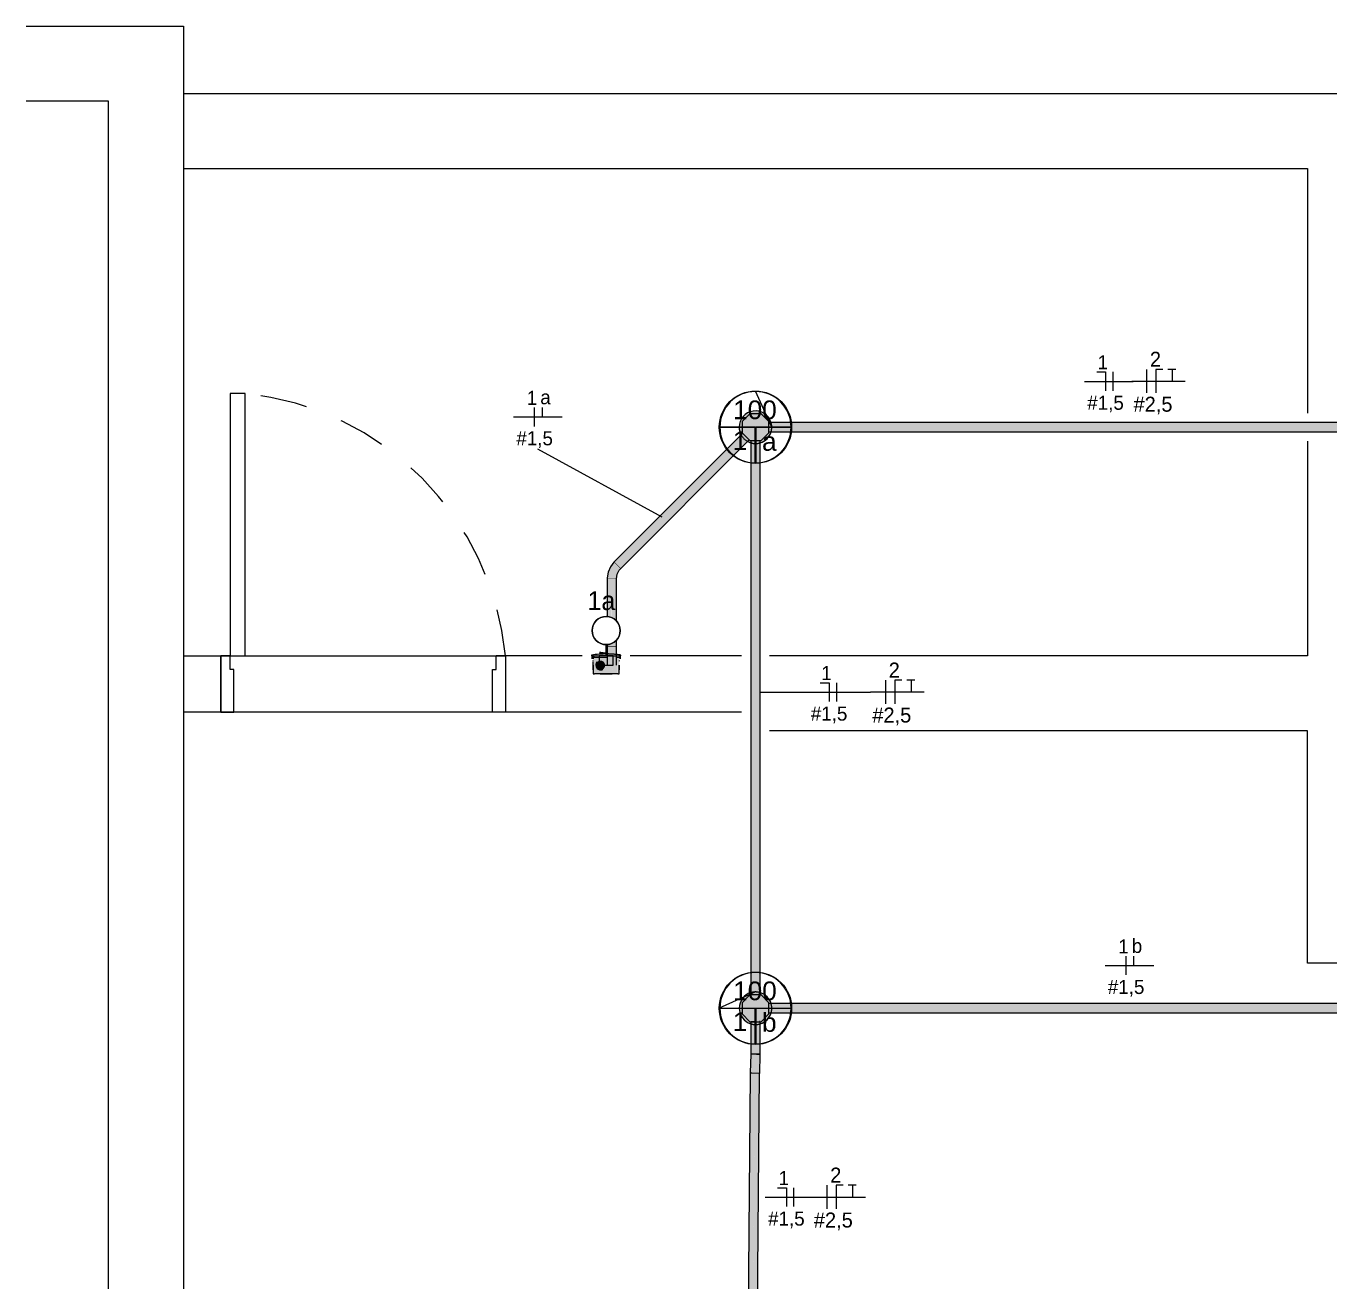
# Model space of a CAD drawing. Header units: metres. Extents: x 42.2 to 73.1, y -1.3 to 59.8.
# Drawn here: x 42.166 to 45.646, y 56.202 to 59.552 of the extents above; entities that cross this region are included whole.
import ezdxf

# ---------------------------------------------------------------- set-up
doc = ezdxf.new("R2010")
doc.units = ezdxf.units.M
doc.linetypes.add('Hidden 1_5', pattern=[0.0022, 0.0015, -0.0007])
doc.linetypes.add('IMPORT-HIDDEN2 _4_', pattern=[0.1875, 0.125, -0.0625])
for name, color, linetype, lineweight in [('A-ANNO-NOTE', 7, 'Continuous', 18), ('A-DETL', 7, 'Hidden 1_5', 18), ('ARQ-ELEV6', 7, 'Continuous', 18), ('ARQ-PAR', 7, 'Continuous', 18), ('ARQ-POR', 7, 'Continuous', 18), ('Dispositivos elétricos', 7, 'Continuous', 70), ('E-LITE', 7, 'Continuous', 50), ('E-LITE-EQPM-IDEN', 7, 'Continuous', 9), ('E-LITE-IDEN', 7, 'Continuous', 9), ('E-POWR-CNDT', 7, 'Continuous', 35), ('Identificadores de dispositivos elétricos', 7, 'Continuous', 9)]:
    doc.layers.add(name, color=color, linetype=linetype, lineweight=lineweight)
for name, color, linetype, lineweight, true_color in [('BASE ELETRICO__dwg', 7, 'Continuous', 18, 0x767676), ('Fase', 1, 'Continuous', 25, 0xff0000), ('Neutro', 5, 'Continuous', 25, 0x0000ff), ('Terra', 3, 'Continuous', 25, 0x00ff00)]:
    doc.layers.add(name, color=color, linetype=linetype, lineweight=lineweight, true_color=true_color)
doc.styles.add('Arial', font='arial.ttf', dxfattribs={"height": 0.05})
doc.styles.add('Century Gothic', font='GOTHIC.TTF', dxfattribs={"height": 0.05})
doc.styles.add('Century Gothic_1', font='GOTHIC.TTF', dxfattribs={"height": 0.04})
doc.styles.add('Century Gothic_2', font='GOTHIC.TTF', dxfattribs={"height": 0.0375})

# ---------------------------------------------------------------- blocks, each defined once
blk = doc.blocks.new('BASE ELETRICO__dwg-8227098-PLANTA BAIXA - TÉRREO')
at = {"layer": 'ARQ-ELEV6', "color": 252, "true_color": 0x8e8e8e, "flags": 128}
blk.add_lwpolyline([(42.6858, 57.8718), (43.4458, 57.8718), (43.4458, 57.7218), (42.6858, 57.7218)], close=True, dxfattribs=at)
at = {"layer": 'ARQ-PAR', "color": 252, "true_color": 0x8e8e8e}
for p, q in [((42.5858, 59.3718), (52.8299, 59.3718)), ((42.5858, 57.8718), (42.7508, 57.8718)), ((42.6858, 57.7218), (42.6858, 57.8618)), ((43.6498, 57.8718), (43.4208, 57.8718)), ((44.0753, 57.8718), (43.7787, 57.8718)), ((42.7208, 57.7218), (42.5858, 57.7218)), ((44.0753, 57.7218), (43.4108, 57.7218))]:
    blk.add_line(p, q, dxfattribs=at)
at = {"layer": 'ARQ-PAR', "color": 252, "true_color": 0x8e8e8e, "flags": 128}
for points in [[(42.166, 59.5518), (42.5858, 59.5518), (42.5858, 56.1518), (42.9158, 56.1518), (42.9158, 55.9518), (42.5858, 55.9518), (42.5858, 52.1018), (42.6858, 52.1018), (42.6858, 51.9018)], [(42.3858, 51.9018), (42.3858, 59.3518), (42.166, 59.3518)], [(42.5858, 59.1718), (45.5858, 59.1718), (45.5858, 58.5193)], [(45.5858, 58.4443), (45.5858, 57.8718), (44.1503, 57.8718)], [(46.0369, 57.0518), (45.5858, 57.0518), (45.5858, 57.6718), (44.1503, 57.6718)]]:
    blk.add_lwpolyline(points, dxfattribs=at)
at = {"layer": 'ARQ-POR', "color": 252, "true_color": 0x8e8e8e, "flags": 128}
for points in [[(42.7508, 58.5716), (42.7108, 58.5716), (42.7108, 57.8718), (42.7508, 57.8718), (42.7508, 58.5716)], [(42.7208, 57.7218), (42.7208, 57.8359), (42.7108, 57.8359), (42.7108, 57.8716), (42.7008, 57.8718), (42.6858, 57.8718), (42.6858, 57.7218), (42.7208, 57.7218)], [(43.4108, 57.7218), (43.4108, 57.8358), (43.4208, 57.8358), (43.4208, 57.8718), (43.4308, 57.8718), (43.4458, 57.8718), (43.4458, 57.7218), (43.4108, 57.7218)]]:
    blk.add_lwpolyline(points, dxfattribs=at)
at = {"layer": 'ARQ-POR', "color": 252, "linetype": 'IMPORT-HIDDEN2 _4_', "true_color": 0x8e8e8e}
blk.add_arc((42.6697, 57.796), 0.7798, 5.5739, 84.0295, dxfattribs=at)
blk = doc.blocks.new('PVC Corrugado Amarelo_Caixa de Luz 4x2 - PVC Corrugado Amarelo_Caixa de Luz 4x2-790872-PLANTA BAIXA - TÉRREO')
at = {"layer": 'E-POWR-CNDT', "linetype": 'Hidden 1_5', "lineweight": 18, "true_color": 0xffff00}
for points in [[(-0.0355, 0.0371), (-0.0355, 0.025), (-0.035, 0.025), (-0.035, 0.0371)], [(-0.0139, 0.048), (-0.0155, 0.048), (-0.0155, 0.0475), (-0.0121, 0.0475), (-0.0121, 0.048), (-0.0124, 0.048)], [(-0.0121, 0.048), (-0.0121, 0.0475), (0, 0.0475), (0, 0.048), (-0.0113, 0.048)], [(0.0032, 0.048), (0, 0.048), (0, 0.0475), (0.0121, 0.0476), (0.0121, 0.048), (0.0041, 0.048)], [(0.015, 0.0375), (0.0118, 0.0371), (0.0087, 0.0358), (0.006, 0.0337), (0.0038, 0.0303), (0.0028, 0.0276), (0.0026, 0.0241), (0.0029, 0.0218), (0.0048, 0.0179), (0.0065, 0.0159), (0.0087, 0.0142), (0.0118, 0.0129), (0.0157, 0.0126), (0.0182, 0.0129), (0.0221, 0.0148), (0.024, 0.0163), (0.0263, 0.0198), (0.0271, 0.0223), (0.0275, 0.025), (0.0271, 0.0282), (0.0252, 0.0321), (0.0235, 0.0341), (0.0212, 0.0358), (0.0172, 0.0372)], [(0.0155, 0.048), (0.0121, 0.048), (0.0121, 0.0475), (0.0155, 0.0475)], [(0.035, 0.0371), (0.035, 0.025), (0.0355, 0.025), (0.0355, 0.0371)], [(-0.038, 0.0058), (-0.0395, 0.0058), (-0.0395, 0.0028), (-0.0371, 0.003), (-0.0371, 0.0058)], [(-0.031, 0.0058), (-0.0371, 0.0058), (-0.0368, 0.0028), (-0.031, 0.0028), (-0.031, 0.0058)], [(-0.0355, 0.025), (-0.0355, 0.0129), (-0.035, 0.0129), (-0.035, 0.025)], [(0.0118, 0.0058), (0, 0.0058), (0, 0.0028), (0.031, 0.0028), (0.031, 0.0058), (0.012, 0.0058)], [(0.032, 0.0058), (0.031, 0.0058), (0.0313, 0.0028), (0.0371, 0.0028), (0.037, 0.0058), (0.0327, 0.0058)], [(0.035, 0.025), (0.035, 0.0129), (0.0355, 0.0129), (0.0355, 0.025)], [(0.0371, 0.0058), (0.0371, 0.0028), (0.0395, 0.0028), (0.0395, 0.0058), (0.0389, 0.0058)]]:
    blk.add_hatch(color=2, dxfattribs=at).paths.add_polyline_path(points)
h = blk.add_hatch(color=2, dxfattribs=at)
h.paths.add_polyline_path([(-0.033, 0.0475), (-0.035, 0.0474), (-0.0349, 0.0058), (-0.031, 0.0058), (-0.0313, 0.0475), (-0.0325, 0.0475)])
h.paths.add_polyline_path([(-0.032, 0.0028), (-0.035, 0.0028), (-0.0349, 0), (-0.031, 0), (-0.0313, 0.0028), (-0.032, 0.0028)])
h = blk.add_hatch(color=2, dxfattribs=at)
h.paths.add_polyline_path([(0.0054, 0.0475), (-0.031, 0.0475), (-0.031, 0.0058), (-0.0274, 0.0058), (-0.0272, 0.0188), (-0.0275, 0.0251), (-0.027, 0.0284), (-0.0252, 0.0321), (-0.0235, 0.0341), (-0.0213, 0.0358), (-0.0177, 0.0371), (-0.015, 0.0375), (-0.0118, 0.0371), (-0.0081, 0.0353), (-0.006, 0.0336), (-0.0038, 0.0303), (-0.0028, 0.0274), (-0.0027, 0.0236), (-0.0028, 0.0207), (-0.0027, 0.0153), (-0.0025, 0.0058), (0.031, 0.0058), (0.031, 0.0475), (0.0087, 0.0475)])
h.paths.add_polyline_path([(0.015, 0.0375), (0.0184, 0.037), (0.0221, 0.0352), (0.024, 0.0337), (0.0259, 0.031), (0.0271, 0.0277), (0.0275, 0.0248), (0.0271, 0.0218), (0.0252, 0.0179), (0.0232, 0.0157), (0.0212, 0.0142), (0.0173, 0.0128), (0.015, 0.0125), (0.0118, 0.0129), (0.0079, 0.0148), (0.006, 0.0163), (0.0042, 0.0187), (0.0029, 0.0218), (0.0025, 0.025), (0.0029, 0.0282), (0.0042, 0.0312), (0.0065, 0.0341), (0.0087, 0.0358), (0.0118, 0.0371)])
h.paths.add_polyline_path([(0.0233, 0.0028), (-0.0025, 0.0028), (-0.0025, 0), (0.031, 0), (0.031, 0.0028), (0.0271, 0.0028)])
h.paths.add_polyline_path([(-0.031, 0.0028), (-0.031, 0), (-0.0274, 0), (-0.0276, 0.0028), (-0.0283, 0.0028)])
h = blk.add_hatch(color=2, dxfattribs=at)
h.paths.add_polyline_path([(0.0332, 0.0475), (0.031, 0.0475), (0.031, 0.0058), (0.035, 0.0058), (0.0349, 0.0475), (0.0338, 0.0475)])
h.paths.add_polyline_path([(0.0327, 0.0028), (0.031, 0.0028), (0.0313, 0), (0.035, 0), (0.0349, 0.0028), (0.033, 0.0028)])
h = blk.add_hatch(color=2, dxfattribs=at)
h.paths.add_polyline_path([(-0.0302, 0.0058), (-0.031, 0.0058), (-0.031, 0.0028), (-0.0274, 0.0028), (-0.0274, 0.0058), (-0.03, 0.0058)])
h.paths.add_polyline_path([(0, 0.0058), (-0.0025, 0.0058), (-0.0025, 0.0028), (0, 0.0028), (0, 0.0042)])
at = {"layer": 'E-POWR-CNDT', "lineweight": 18}
for p, q in [((-0.035, 0.0375), (-0.0355, 0.0375)), ((-0.035, 0.0375), (-0.0355, 0.0375)), ((-0.0355, 0.0375), (-0.0355, 0.025)), ((-0.0355, 0.0375), (-0.0355, 0.0371)), ((-0.035, 0.0475), (-0.035, 0.025)), ((-0.031, 0.0475), (-0.035, 0.0475)), ((-0.031, 0.0475), (0.031, 0.0475)), ((-0.016, 0.048), (-0.016, 0.0475)), ((-0.0122, 0.048), (-0.016, 0.048)), ((-0.0125, 0.048), (-0.0125, 0.0475)), ((0, 0.048), (-0.0125, 0.048)), ((0.0125, 0.048), (0, 0.048)), ((0.016, 0.048), (0.0122, 0.048)), ((0.0125, 0.0475), (0.0125, 0.048)), ((0.016, 0.0475), (0.016, 0.048)), ((0.035, 0.0475), (0.031, 0.0475)), ((0.035, 0.025), (0.035, 0.0475)), ((0.0355, 0.0375), (0.035, 0.0375)), ((0.0355, 0.0375), (0.035, 0.0375)), ((0.0355, 0.025), (0.0355, 0.0375)), ((0.0355, 0.0371), (0.0355, 0.0375)), ((-0.0371, 0.0058), (-0.0395, 0.0058)), ((-0.0395, 0.0028), (-0.0371, 0.0028)), ((-0.0355, 0.0058), (-0.0371, 0.0058)), ((-0.0371, 0.0028), (-0.0355, 0.0028)), ((-0.0355, 0.0142), (-0.0355, 0.0125)), ((-0.0355, 0.0129), (-0.0355, 0.0125)), ((0.031, 0.0028), (0.0371, 0.0028)), ((0.0371, 0.0058), (0.0327, 0.0058)), ((0.0355, 0.0162), (0.0355, 0.025)), ((0.0355, 0.0125), (0.0355, 0.0142)), ((0.0355, 0.0125), (0.0355, 0.0129)), ((0.0395, 0.0058), (0.0371, 0.0058)), ((0.0371, 0.0028), (0.0395, 0.0028))]:
    blk.add_line(p, q, dxfattribs=at)
for start, end in [(360, 120), (315, 360)]:
    blk.add_arc((0.015, 0.025), 0.0125, start, end, dxfattribs=at)
blk = doc.blocks.new('PVC Corrugado Amarelo_Caixa de Octogonal 4x4 - PVC Corrugado Amarelo_Caixa de Octogonal 4x4-V1-PLANTA BAIXA - TÉRREO')
at = {"layer": 'Dispositivos elétricos', "linetype": 'Hidden 1_5', "lineweight": 18, "true_color": 0xffff00}
h = blk.add_hatch(color=2, dxfattribs=at)
h.paths.add_polyline_path([(-0.0125, -0.0415), (-0.0125, -0.0359), (-0.0148, -0.0358), (-0.0358, -0.0148), (-0.0358, 0.0148), (-0.0148, 0.0358), (-0.0125, 0.0358), (-0.0125, 0.0415), (-0.0217, 0.0377), (-0.031, 0.0304), (-0.0377, 0.0218), (-0.042, 0.0113), (-0.0435, 0), (-0.0417, -0.0121), (-0.0377, -0.0217), (-0.0308, -0.0308), (-0.0217, -0.0377), (-0.0125, -0.0415)])
h.paths.add_polyline_path([(0.0125, -0.0415), (0.0218, -0.0377), (0.0308, -0.0308), (0.0377, -0.0217), (0.0415, -0.0125), (0.0358, -0.0125), (0.0358, -0.0148), (0.0148, -0.0358), (0.0125, -0.0358), (0.0125, -0.0414)])
h.paths.add_polyline_path([(0.0415, 0.0125), (0.0377, 0.0218), (0.0308, 0.0308), (0.0218, 0.0377), (0.0125, 0.0415), (0.0125, 0.0358), (0.0148, 0.0358), (0.0358, 0.0148), (0.0358, 0.0125), (0.04, 0.0125)])
blk.add_hatch(color=2, dxfattribs=at).paths.add_polyline_path([(0.009, -0.0358), (0.0148, -0.0358), (0.0358, -0.0148), (0.0358, 0.0148), (0.0148, 0.0358), (-0.0148, 0.0358), (-0.0358, 0.0148), (-0.0358, -0.0148), (-0.0148, -0.0358)])
at = {"layer": 'A-DETL'}
for start, end in [(73.293, 106.707), (360, 16.7073), (343.2927, 360), (253.368, 286.7045)]:
    blk.add_arc((0, 0), 0.0435, start, end, dxfattribs=at)
at = {"layer": 'Dispositivos elétricos', "lineweight": 18}
for p, q in [((-0.0148, 0.0358), (-0.0358, 0.0148)), ((0.0148, 0.0358), (-0.0148, 0.0358)), ((0.0358, 0.0148), (0.0148, 0.0358)), ((-0.0358, 0.0148), (-0.0358, -0.0148)), ((0.0358, -0.0148), (0.0358, 0.0148)), ((-0.0358, -0.0148), (-0.0148, -0.0358)), ((0.0148, -0.0358), (0.0358, -0.0148)), ((-0.0148, -0.0358), (0.0148, -0.0358))]:
    blk.add_line(p, q, dxfattribs=at)
for start, end in [(106.7725, 180), (16.7729, 73.2275), (180, 253.3025), (286.77, 343.2271)]:
    blk.add_arc((0, 0), 0.0435, start, end, dxfattribs=at)
blk = doc.blocks.new('PVC Corrugado Amarelo_Caixa de Octogonal 4x4 - PVC Corrugado Amarelo_Caixa de Octogonal 4x4-V2-PLANTA BAIXA - TÉRREO')
at = {"layer": 'Dispositivos elétricos', "linetype": 'Hidden 1_5', "lineweight": 18, "true_color": 0xffff00}
h = blk.add_hatch(color=2, dxfattribs=at)
h.paths.add_polyline_path([(0.0125, -0.0415), (0.0218, -0.0377), (0.0308, -0.0308), (0.0377, -0.0217), (0.0415, -0.0125), (0.0358, -0.0125), (0.0358, -0.0148), (0.0148, -0.0358), (0.0125, -0.0358), (0.0125, -0.0404)])
h.paths.add_polyline_path([(-0.0125, -0.0415), (-0.0125, -0.0358), (-0.0148, -0.0358), (-0.0165, -0.0342), (-0.0205, -0.0382), (-0.0152, -0.0404)])
h.paths.add_polyline_path([(-0.0382, -0.0205), (-0.0342, -0.0165), (-0.0358, -0.0148), (-0.0358, 0.0148), (-0.0148, 0.0358), (0.0148, 0.0358), (0.0358, 0.0148), (0.0358, 0.0125), (0.0415, 0.0125), (0.0377, 0.0218), (0.0308, 0.0308), (0.0218, 0.0377), (0.0113, 0.042), (0, 0.0435), (-0.0121, 0.0417), (-0.0217, 0.0377), (-0.0308, 0.0308), (-0.0377, 0.0218), (-0.042, 0.0113), (-0.0435, 0), (-0.0417, -0.0121), (-0.0388, -0.0191)])
blk.add_hatch(color=2, dxfattribs=at).paths.add_polyline_path([(0.0088, -0.0358), (0.0148, -0.0358), (0.0358, -0.0148), (0.0358, 0.0148), (0.0148, 0.0358), (-0.0148, 0.0358), (-0.0358, 0.0148), (-0.0358, -0.0148), (-0.0148, -0.0358), (0.0063, -0.0358)])
at = {"layer": 'A-DETL'}
for start, end in [(360, 16.708), (343.292, 360), (208.2979, 241.7021), (253.2907, 286.7093)]:
    blk.add_arc((0, 0), 0.0435, start, end, dxfattribs=at)
at = {"layer": 'Dispositivos elétricos', "lineweight": 18}
for p, q in [((-0.0148, 0.0358), (-0.0358, 0.0148)), ((0.0148, 0.0358), (-0.0148, 0.0358)), ((0.0358, 0.0148), (0.0148, 0.0358)), ((-0.0358, 0.0148), (-0.0358, -0.0148)), ((0.0358, -0.0148), (0.0358, 0.0148)), ((-0.0358, -0.0148), (-0.0148, -0.0358)), ((0.0148, -0.0358), (0.0358, -0.0148)), ((-0.0148, -0.0358), (0.0148, -0.0358))]:
    blk.add_line(p, q, dxfattribs=at)
for start, end in [(16.7735, 180), (180, 208.2323), (286.7748, 343.2265), (241.7677, 253.2252)]:
    blk.add_arc((0, 0), 0.0435, start, end, dxfattribs=at)
blk = doc.blocks.new('1_a_1 Interruptor_Conjunto 4x2 - a_Simples-8292213-PLANTA BAIXA - TÉRREO')
at = {"layer": 'E-LITE', "lineweight": 18, "true_color": 0xfbfbfb}
h = blk.add_hatch(color=7, dxfattribs=at)
h.paths.add_polyline_path([(0.0328, 0), (0.0395, 0), (0.0395, 0.002), (0.0273, 0.003), (0.0275, 0), (0.031, 0)])
h.paths.add_polyline_path([(0, 0), (0.0026, 0.0001), (0.0025, 0.0049), (0, 0.0051), (-0.0395, 0.002), (-0.0395, 0), (-0.0124, 0)])
blk.add_hatch(color=7, dxfattribs=at).paths.add_polyline_path([(-0.0185, 0.0037), (0, 0.0051), (0.0027, 0.0051), (0.0025, 0.0084), (-0.0172, 0.0113), (-0.0176, 0.0111), (-0.0183, 0.0102), (-0.0185, 0.0094), (-0.0185, 0.0045)])
at = {"layer": 'A-DETL'}
blk.add_line((0.0026, 0), (0.0273, 0), dxfattribs=at)
blk.add_arc((0, -0.2479), 0.253, 83.7979, 89.3775, dxfattribs=at)
at = {"layer": 'E-LITE', "lineweight": 18}
for p, q in [((-0.0395, 0.002), (-0.0395, 0)), ((-0.0395, 0), (0, 0)), ((0, 0), (0.0026, 0)), ((0.0395, 0), (0.0395, 0.002)), ((0.0274, 0), (0.0395, 0))]:
    blk.add_line(p, q, dxfattribs=at)
for start, end in [(89.3887, 98.9698), (81.0302, 83.7867)]:
    blk.add_arc((0, -0.2479), 0.253, start, end, dxfattribs=at)
blk = doc.blocks.new('Tag de Luminárias de Teto 2 - Tag de Luminárias de Teto 2-3493498-PLANTA BAIXA - TÉRREO')
at = {"layer": 'E-LITE-EQPM-IDEN'}
for p, q in [((-0.00386, 0), (0.00386, 0)), ((-0.0038, 0.00001), (0.0038, 0.00001)), ((0, 0), (0, -0.00386)), ((-0.00004, -0.00001), (-0.0038, -0.00001)), ((-0.00004, -0.00381), (-0.00004, -0.00001)), ((0.00004, -0.00001), (0.00004, -0.00381)), ((0.0038, -0.00001), (0.00004, -0.00001))]:
    blk.add_line(p, q, dxfattribs=at)
blk.add_circle((0, 0), 0.00386, dxfattribs=at)
for centre, start, end in [((0, 0.00001), 360, 180), ((0, -0.00001), 180, 269.411), ((0, -0.00001), 270.589, 360)]:
    blk.add_arc(centre, 0.0038, start, end, dxfattribs=at)
blk = doc.blocks.new('Fiação_Tags Lighting Fixture - 1_ FN-3746626-PLANTA BAIXA - TÉRREO')
at = {"layer": 'E-LITE-EQPM-IDEN'}
blk.add_line((-0.0026, -0.00265), (0.0026, -0.00265), dxfattribs=at)
at = {"layer": 'E-LITE-EQPM-IDEN', "color": 5, "lineweight": 25, "true_color": 0x0000ff}
for p, q in [((-0.00128, -0.00164), (-0.00034, -0.00164)), ((-0.00034, -0.00164), (-0.00034, -0.00366))]:
    blk.add_line(p, q, dxfattribs=at)
at = {"layer": 'E-LITE-EQPM-IDEN', "color": 1, "lineweight": 25, "true_color": 0xff0000}
blk.add_line((0.00043, -0.00164), (0.00043, -0.00366), dxfattribs=at)
blk = doc.blocks.new('Fiação_PEX_Tags Eletrical Fixtures - 2_ FNT-4480792-PLANTA BAIXA - TÉRREO')
at = {"layer": 'Fase'}
blk.add_line((-0.00098, 0.00125), (-0.00098, -0.00125), dxfattribs=at)
at = {"layer": 'Identificadores de dispositivos elétricos'}
blk.add_line((-0.00257, 0), (0.00315, 0), dxfattribs=at)
at = {"layer": 'Neutro'}
for p, q in [((0.00002, 0.00125), (0.00002, -0.00125)), ((0.00002, 0.00125), (0.00002, -0.00077)), ((0.00076, 0.00125), (0.00002, 0.00125))]:
    blk.add_line(p, q, dxfattribs=at)
at = {"layer": 'Terra'}
for p, q in [((0.00215, 0.00125), (0.00129, 0.00125)), ((0.00175, 0.00125), (0.00175, 0))]:
    blk.add_line(p, q, dxfattribs=at)
blk = doc.blocks.new('Fiação_Tags Lighting Fixture - 2_ FR-3746630-PLANTA BAIXA - TÉRREO')
at = {"layer": 'E-LITE-EQPM-IDEN'}
blk.add_line((-0.0026, -0.00265), (0.0026, -0.00265), dxfattribs=at)
at = {"layer": 'E-LITE-EQPM-IDEN', "color": 1, "lineweight": 25, "true_color": 0xff0000}
blk.add_line((-0.00039, -0.00164), (-0.00039, -0.00366), dxfattribs=at)
at = {"layer": 'E-LITE-EQPM-IDEN', "lineweight": 25}
blk.add_line((0.00044, -0.00164), (0.00044, -0.00265), dxfattribs=at)

msp = doc.modelspace()

# ---------------------------------------------------------------- hatches: boundary and pattern name
at = {"layer": 'E-POWR-CNDT', "true_color": 0xffff00}
for points in [[(43.7446, 58.1137), (44.0874, 58.4565), (44.0786, 58.4654), (43.9045, 58.2912), (43.7358, 58.1226), (43.7424, 58.116)], [(46.7129, 58.4818), (46.7129, 58.4943), (44.1486, 58.4943), (44.1486, 58.4818), (46.686, 58.4818)], [(45.6429, 58.4693), (46.7129, 58.4693), (46.7129, 58.4818), (44.1486, 58.4818), (44.1486, 58.4693), (44.9475, 58.4693)], [(43.7535, 58.1049), (44.0963, 58.4477), (44.0874, 58.4565), (43.7446, 58.1137), (43.7532, 58.1052)], [(44.1003, 56.9676), (44.1128, 56.9676), (44.1128, 58.446), (44.1003, 58.446), (44.1003, 56.97)], [(44.1216, 56.9676), (44.1253, 56.9676), (44.1253, 58.446), (44.1128, 58.446), (44.1128, 56.9676), (44.119, 56.9676)], [(43.718, 58.0777), (43.7418, 58.0777), (43.7447, 58.092), (43.7528, 58.1042), (43.7351, 58.1219), (43.7273, 58.1124), (43.7216, 58.1016), (43.718, 58.0899), (43.7168, 58.0777), (43.7172, 58.0777)], [(43.7528, 58.1042), (43.7535, 58.1049), (43.7358, 58.1226), (43.7351, 58.1219), (43.7525, 58.1045)], [(43.7168, 58.0767), (43.7418, 58.0767), (43.7416, 58.0777), (43.7168, 58.0777)], [(43.7293, 57.8968), (43.7293, 57.8978), (43.7168, 57.8978), (43.7168, 57.8968), (43.7293, 57.8968)], [(43.7293, 57.8343), (43.7293, 57.8968), (43.7168, 57.8968), (43.7171, 57.882), (43.7169, 57.8585), (43.717, 57.8487), (43.7168, 57.8468), (43.7181, 57.8415), (43.7191, 57.8398), (43.7208, 57.8378), (43.723, 57.836), (43.7261, 57.8348)], [(43.7325, 57.8968), (43.7418, 57.8968), (43.7417, 57.8978), (43.7293, 57.8978), (43.7293, 57.8968), (43.7325, 57.8968)], [(43.7293, 57.8343), (43.7325, 57.8348), (43.7364, 57.8366), (43.7387, 57.8388), (43.7402, 57.8408), (43.7414, 57.8436), (43.7418, 57.8484), (43.7415, 57.8589), (43.7417, 57.8732), (43.7415, 57.8887), (43.7417, 57.8968), (43.7293, 57.8968), (43.7293, 57.8348)], [(44.2521, 56.9318), (45.8938, 56.9318), (45.8938, 56.9443), (44.1486, 56.9443), (44.1486, 56.9318), (44.1652, 56.9318)], [(44.9475, 56.9193), (45.8938, 56.9193), (45.8938, 56.9318), (44.1486, 56.9318), (44.1486, 56.9193), (44.2521, 56.9193)], [(44.1006, 56.8115), (44.1131, 56.8115), (44.1128, 56.896), (44.1003, 56.896), (44.1006, 56.8115)], [(44.1131, 56.8115), (44.1256, 56.8116), (44.1252, 56.896), (44.1128, 56.896), (44.113, 56.833)], [(44.1115, 56.7602), (44.1131, 56.8076), (44.1006, 56.8079), (44.099, 56.7606), (44.1115, 56.7602)], [(44.1006, 56.8105), (44.1256, 56.8106), (44.1256, 56.8116), (44.1006, 56.8113), (44.1006, 56.8105)], [(44.1256, 56.8072), (44.1256, 56.8082), (44.1006, 56.8091), (44.1007, 56.8081), (44.1252, 56.8072)], [(44.1256, 56.8082), (44.1256, 56.8106), (44.101, 56.8104), (44.1007, 56.8097), (44.1011, 56.809), (44.1253, 56.8082)], [(44.124, 56.7598), (44.1256, 56.8072), (44.1131, 56.8076), (44.1115, 56.7602), (44.1239, 56.7598)], [(44.124, 56.7588), (44.124, 56.7598), (44.099, 56.7606), (44.099, 56.7596), (44.1239, 56.7588)], [(44.1235, 56.7579), (44.1239, 56.7583), (44.1235, 56.7588), (44.0994, 56.7595), (44.099, 56.7588), (44.0994, 56.7581), (44.1235, 56.7579)], [(44.0871, 54.1967), (44.0872, 54.2105), (44.1114, 56.757), (44.0989, 56.7569), (44.0746, 54.1968), (44.0839, 54.1967)], [(44.0996, 54.1965), (44.1157, 55.8889), (44.1239, 56.7569), (44.1114, 56.757), (44.0871, 54.1967), (44.0992, 54.1965)], [(44.1239, 56.7569), (44.1239, 56.7579), (44.0989, 56.7581), (44.0989, 56.7571), (44.1235, 56.7569)]]:
    msp.add_hatch(color=2, dxfattribs=at).paths.add_polyline_path(points)
h = msp.add_hatch(color=2, dxfattribs=at)
h.paths.add_polyline_path([(43.7202, 57.8978), (43.7293, 57.8978), (43.7293, 57.905), (43.7259, 57.9037), (43.7202, 57.9023), (43.7168, 57.9018), (43.7168, 57.8978), (43.7185, 57.8978)])
h.paths.add_polyline_path([(43.7293, 57.9737), (43.7293, 58.0767), (43.7168, 58.0767), (43.717, 57.9767), (43.7221, 57.976), (43.7274, 57.9744)])
h = msp.add_hatch(color=2, dxfattribs=at)
h.paths.add_polyline_path([(43.7381, 57.8978), (43.7418, 57.8978), (43.7418, 57.9139), (43.7381, 57.9104), (43.7347, 57.9079), (43.7293, 57.905), (43.7293, 57.8978), (43.7376, 57.8978)])
h.paths.add_polyline_path([(43.7418, 57.9648), (43.7418, 58.0767), (43.7293, 58.0767), (43.7295, 57.9736), (43.7338, 57.9713), (43.7366, 57.9695), (43.7406, 57.966), (43.7415, 57.9651)])

# ---------------------------------------------------------------- linework, layer by layer
at = {"layer": 'A-ANNO-NOTE', "lineweight": 9}
for p, q in [((43.7143, 57.8718), (43.7143, 57.9018)), ((43.6955, 57.8718), (43.6955, 57.8468)), ((43.733, 57.8718), (43.6955, 57.8718)), ((43.6955, 57.8468), (43.733, 57.8468)), ((43.733, 57.8468), (43.733, 57.8718))]:
    msp.add_line(p, q, dxfattribs=at)
msp.add_circle((43.7143, 57.9393), 0.0375, dxfattribs=at)
for start, end in [(0, 180), (180, 0)]:
    msp.add_arc((43.7143, 57.9393), 0.0375, start, end, dxfattribs=at)
at = {"layer": 'A-DETL', "color": 57, "true_color": 0x808040}
msp.add_line((44.1253, 56.8961), (44.1239, 56.8961), dxfattribs=at)
at = {"layer": 'E-LITE-EQPM-IDEN'}
for p, q in [((44.1563, 58.4818), (44.1128, 58.5784)), ((43.8638, 58.2415), (43.5321, 58.4236)), ((44.1128, 56.9753), (44.0162, 56.9318))]:
    msp.add_line(p, q, dxfattribs=at)
at = {"layer": 'E-POWR-CNDT', "color": 57, "lineweight": 18, "true_color": 0x808040}
for p, q in [((44.0786, 58.4654), (43.7358, 58.1226)), ((46.7129, 58.4943), (44.1486, 58.4943)), ((44.1486, 58.4693), (46.7129, 58.4693)), ((43.7535, 58.1049), (44.0963, 58.4477)), ((44.1003, 58.446), (44.1003, 56.9676)), ((44.1253, 56.9676), (44.1253, 58.446)), ((43.7358, 58.1226), (43.7351, 58.1219)), ((43.7528, 58.1042), (43.7535, 58.1049)), ((43.7168, 58.0777), (43.7168, 58.0767)), ((43.7168, 58.0767), (43.7168, 57.9767)), ((43.7418, 58.0767), (43.7418, 58.0777)), ((43.7418, 57.9648), (43.7418, 58.0767)), ((43.7418, 57.8978), (43.7418, 57.9139)), ((43.7168, 57.9019), (43.7168, 57.8978)), ((43.7168, 57.8978), (43.7168, 57.8968)), ((43.7418, 57.8968), (43.7418, 57.8978)), ((45.8938, 56.9443), (44.1486, 56.9443)), ((44.1486, 56.9193), (45.8938, 56.9193)), ((44.1003, 56.896), (44.1006, 56.8115)), ((44.1019, 56.896), (44.1003, 56.896)), ((44.1039, 56.896), (44.1019, 56.896)), ((44.1065, 56.896), (44.1039, 56.896)), ((44.1095, 56.896), (44.1065, 56.896)), ((44.1128, 56.896), (44.1095, 56.896)), ((44.1256, 56.8116), (44.1253, 56.896)), ((44.1006, 56.8081), (44.099, 56.7606)), ((44.1006, 56.8115), (44.1006, 56.8105)), ((44.1006, 56.8105), (44.1006, 56.8091)), ((44.1006, 56.8091), (44.1006, 56.8081)), ((44.124, 56.7598), (44.1256, 56.8072)), ((44.1256, 56.8106), (44.1256, 56.8116)), ((44.1256, 56.8082), (44.1256, 56.8106)), ((44.1256, 56.8072), (44.1256, 56.8082)), ((44.099, 56.7596), (44.0989, 56.7581)), ((44.099, 56.7606), (44.099, 56.7596)), ((44.124, 56.7588), (44.124, 56.7598)), ((44.0989, 56.7571), (44.0746, 54.1968)), ((44.0989, 56.7581), (44.0989, 56.7571)), ((44.0996, 54.1965), (44.1239, 56.7569)), ((44.1239, 56.7579), (44.124, 56.7588)), ((44.1239, 56.7569), (44.1239, 56.7579))]:
    msp.add_line(p, q, dxfattribs=at)
at = {"layer": 'E-POWR-CNDT', "color": 57, "lineweight": 18, "true_color": 0x808040, "flags": 128}
for points in [[(43.7351, 58.1219), (43.7255, 58.1095), (43.7193, 58.0951), (43.7168, 58.0796), (43.7168, 58.0777)], [(43.7418, 58.0777), (43.7438, 58.0896), (43.7494, 58.1003), (43.7528, 58.1042)], [(43.7168, 57.8968), (43.7168, 57.883), (43.7168, 57.8702), (43.7168, 57.8595), (43.7168, 57.8517), (43.7168, 57.8475), (43.7168, 57.8468)], [(43.7418, 57.8468), (43.7418, 57.8488), (43.7418, 57.8545), (43.7418, 57.8636), (43.7418, 57.8753), (43.7418, 57.8886), (43.7418, 57.8968)]]:
    msp.add_lwpolyline(points, dxfattribs=at)
at = {"layer": 'Identificadores de dispositivos elétricos'}
msp.add_line((44.1251, 57.7754), (44.42, 57.7754), dxfattribs=at)

# ---------------------------------------------------------------- block references
at = {"layer": 'A-DETL'}
for name, p in [('PVC Corrugado Amarelo_Caixa de Octogonal 4x4 - PVC Corrugado Amarelo_Caixa de Octogonal 4x4-V2-PLANTA BAIXA - TÉRREO', (44.1128, 58.4818)), ('1_a_1 Interruptor_Conjunto 4x2 - a_Simples-8292213-PLANTA BAIXA - TÉRREO', (43.7143, 57.8718)), ('PVC Corrugado Amarelo_Caixa de Octogonal 4x4 - PVC Corrugado Amarelo_Caixa de Octogonal 4x4-V1-PLANTA BAIXA - TÉRREO', (44.1128, 56.9318))]:
    msp.add_blockref(name, p, dxfattribs=at)
at = {"layer": 'BASE ELETRICO__dwg', "color": 252, "true_color": 0x8e8e8e}
msp.add_blockref('BASE ELETRICO__dwg-8227098-PLANTA BAIXA - TÉRREO', (0, 0), dxfattribs=at)
at = {"layer": 'E-LITE-EQPM-IDEN', "xscale": 24.99999999999999, "yscale": 24.99999999999999, "zscale": 24.99999999999999}
for name, p in [('Fiação_Tags Lighting Fixture - 1_ FN-3746626-PLANTA BAIXA - TÉRREO', (45.0557, 58.6704)), ('Tag de Luminárias de Teto 2 - Tag de Luminárias de Teto 2-3493498-PLANTA BAIXA - TÉRREO', (44.1128, 58.4818)), ('Fiação_Tags Lighting Fixture - 2_ FR-3746630-PLANTA BAIXA - TÉRREO', (43.5321, 58.5756)), ('Fiação_Tags Lighting Fixture - 1_ FN-3746626-PLANTA BAIXA - TÉRREO', (44.3179, 57.8413)), ('Fiação_Tags Lighting Fixture - 2_ FR-3746630-PLANTA BAIXA - TÉRREO', (45.1107, 57.1121)), ('Tag de Luminárias de Teto 2 - Tag de Luminárias de Teto 2-3493498-PLANTA BAIXA - TÉRREO', (44.1128, 56.9318)), ('Fiação_Tags Lighting Fixture - 1_ FN-3746626-PLANTA BAIXA - TÉRREO', (44.2039, 56.4941))]:
    msp.add_blockref(name, p, dxfattribs=at)
at = {"layer": 'E-POWR-CNDT', "lineweight": 18, "rotation": 180}
msp.add_blockref('PVC Corrugado Amarelo_Caixa de Luz 4x2 - PVC Corrugado Amarelo_Caixa de Luz 4x2-790872-PLANTA BAIXA - TÉRREO', (43.7143, 57.8718), dxfattribs=at)
at = {"layer": 'Identificadores de dispositivos elétricos', "color": 1, "true_color": 0xff0000, "xscale": 24.99999999999999, "yscale": 24.99999999999999, "zscale": 24.99999999999999}
for p in [(45.1813, 58.6046), (44.4842, 57.7755), (44.328, 56.4283)]:
    msp.add_blockref('Fiação_PEX_Tags Eletrical Fixtures - 2_ FNT-4480792-PLANTA BAIXA - TÉRREO', p, dxfattribs=at)

# ---------------------------------------------------------------- texts
at = {"layer": 'E-LITE-EQPM-IDEN', "attachment_point": 1}
for s, insert, char_height, width, style in [('1', (45.026, 58.6737), 0.0375, 0.036076, 'Century Gothic_2'), ('1', (43.5023, 58.5789), 0.0375, 0.036076, 'Century Gothic_2'), ('a', (43.5384, 58.5804), 0.0375, 0.044093, 'Century Gothic_2'), ('100', (44.0531, 58.5532), 0.05, 0.144304, 'Arial'), ('#1,5', (44.9983, 58.5658), 0.0375, 0.136287, 'Century Gothic_2'), ('#1,5', (43.4746, 58.471), 0.0375, 0.136287, 'Century Gothic_2'), ('1', (44.052, 58.471), 0.05, 0.048101, 'Arial'), ('a', (44.1303, 58.469), 0.05, 0.048101, 'Arial'), ('1', (44.2882, 57.8446), 0.0375, 0.036076, 'Century Gothic_2'), ('#1,5', (44.2605, 57.7366), 0.0375, 0.136287, 'Century Gothic_2'), ('1', (45.081, 57.1154), 0.0375, 0.036076, 'Century Gothic_2'), ('b', (45.1171, 57.1168), 0.0375, 0.044093, 'Century Gothic_2'), ('100', (44.0531, 57.0032), 0.05, 0.144304, 'Arial'), ('#1,5', (45.0533, 57.0074), 0.0375, 0.136287, 'Century Gothic_2'), ('1', (44.052, 56.921), 0.05, 0.048101, 'Arial'), ('b', (44.1303, 56.919), 0.05, 0.048101, 'Arial'), ('1', (44.1742, 56.4974), 0.0375, 0.036076, 'Century Gothic_2'), ('#1,5', (44.1465, 56.3895), 0.0375, 0.136287, 'Century Gothic_2')]:
    msp.add_mtext(s, dxfattribs=dict(at, insert=insert, char_height=char_height, width=width, style=style))
at = {"layer": 'E-LITE-IDEN', "insert": (43.6644, 58.0441), "char_height": 0.05, "width": 0.106224, "attachment_point": 1, "style": 'Century Gothic'}
msp.add_mtext('1a', dxfattribs=at)
at = {"layer": 'Identificadores de dispositivos elétricos', "char_height": 0.04, "attachment_point": 1, "style": 'Century Gothic_1'}
for s, insert, width in [('2', (45.1655, 58.683), 0.03808), ('#2,5', (45.1217, 58.5632), 0.144304), ('2', (44.4684, 57.8539), 0.03808), ('#2,5', (44.4246, 57.734), 0.144304), ('2', (44.3122, 56.5068), 0.03808), ('#2,5', (44.2685, 56.3869), 0.144304)]:
    msp.add_mtext(s, dxfattribs=dict(at, insert=insert, width=width))

doc.saveas('drawing.dxf')
